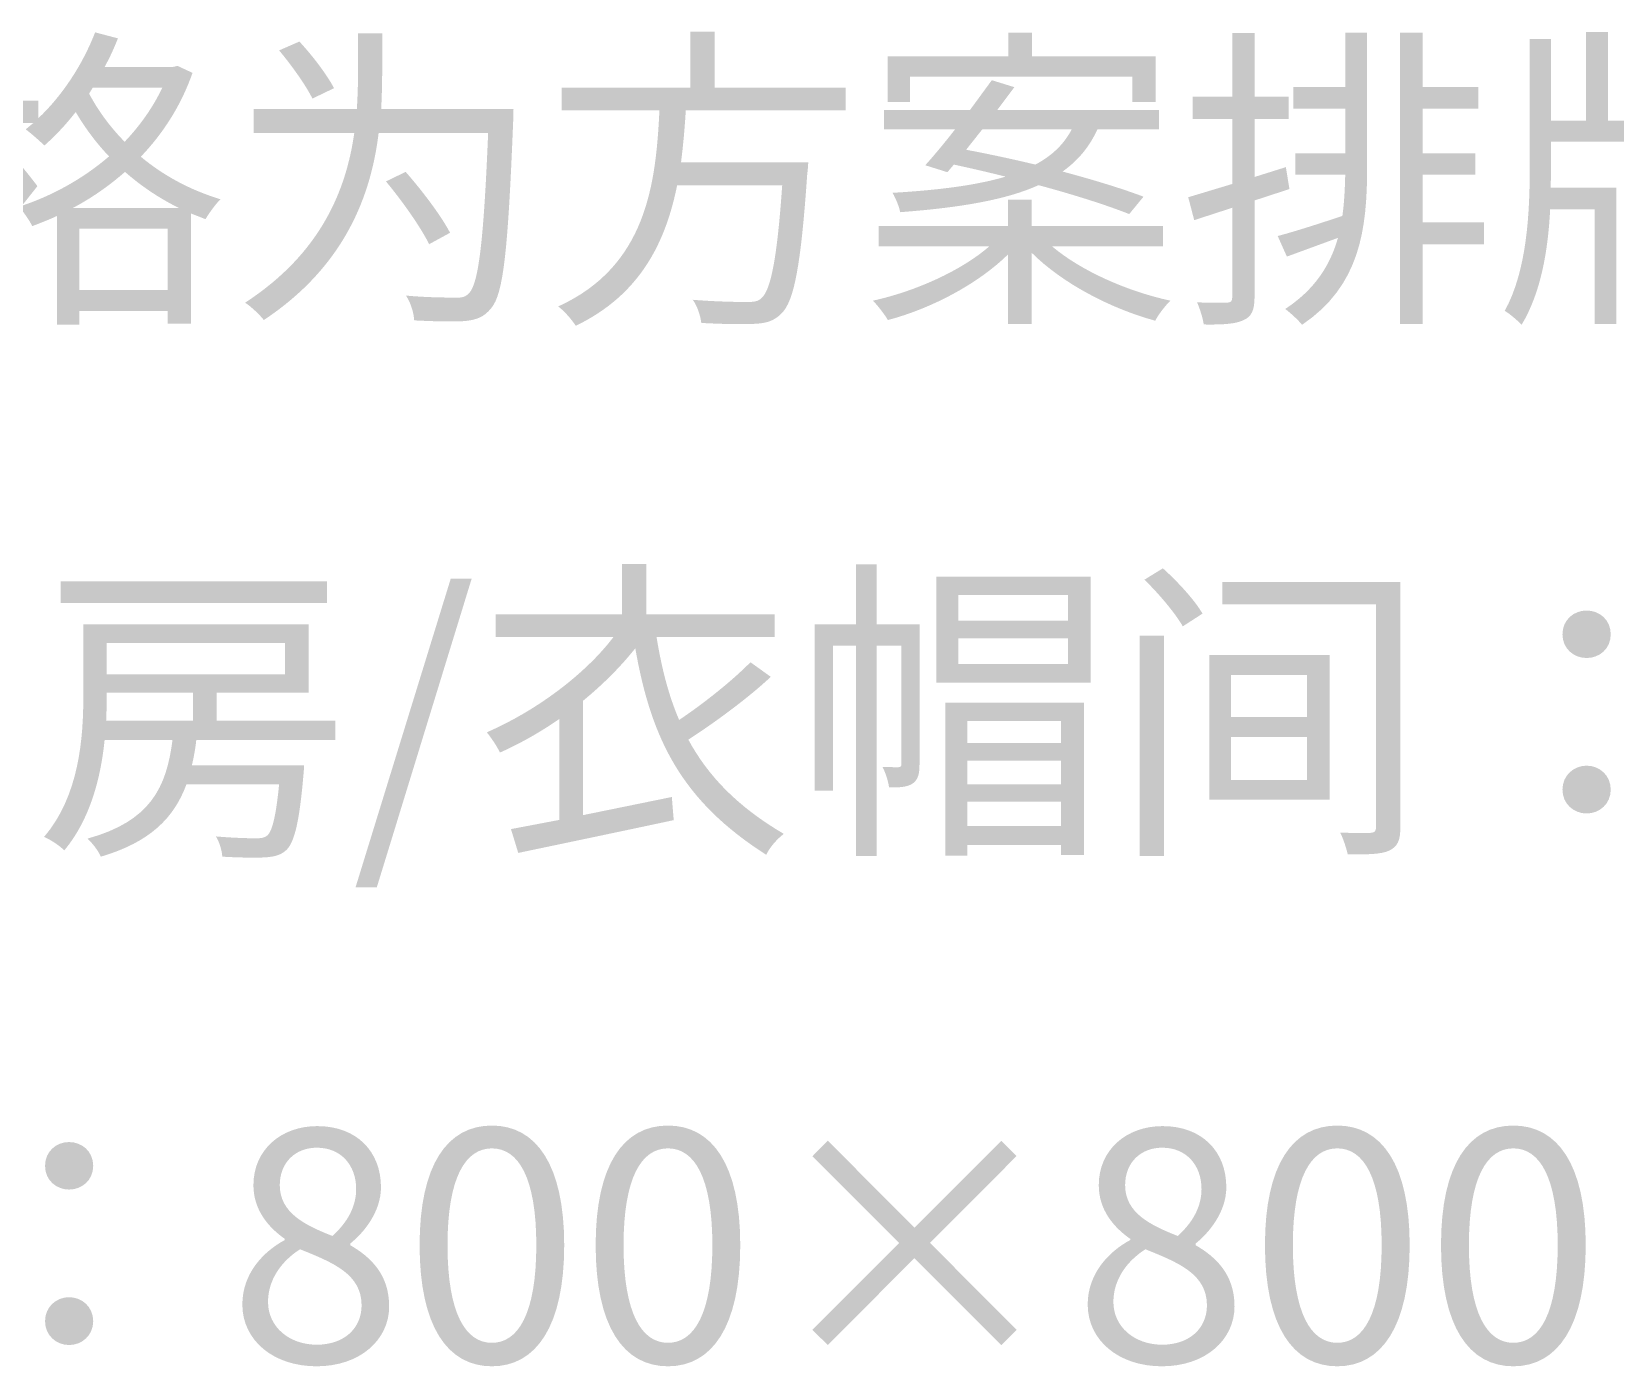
# Model space of a CAD drawing. Header units: millimetres. Extents: x -4600 to 229000, y -4300 to 19460.
# Drawn here: x 139169 to 140599, y 14431 to 15637 of the extents above; entities that cross this region are included whole.
import ezdxf

# ---------------------------------------------------------------- set-up
doc = ezdxf.new("R2010")
doc.units = ezdxf.units.MM
doc.header["$LTSCALE"] = 100
doc.layers.add('R2-LEGEND', color=7, linetype='Continuous', lineweight=18)

# ---------------------------------------------------------------- blocks, each defined once
blk = doc.blocks.new('A04_SHEET')
at = {"layer": 'R2-LEGEND'}
h = blk.add_hatch(color=256, dxfattribs=at)
edge = h.paths.add_edge_path()
edge.add_line((19117.4, 15635.7), (19117.4, 15574.3))
edge.add_line((19117.4, 15574.3), (19074.4, 15574.3))
edge.add_line((19074.4, 15574.3), (19074.4, 15554))
edge.add_line((19074.4, 15554), (19114.8, 15554))
edge.add_spline(control_points=[(19114.8, 15554), (19105.9, 15514.5), (19086.7, 15469.5), (19067.5, 15445.1)], knot_values=[0, 0, 0, 0, 1, 1, 1, 1], degree=3, periodic=0)
edge.add_spline(control_points=[(19067.5, 15445.1), (19071.2, 15440.3), (19076.7, 15432), (19078.7, 15426.2)], knot_values=[0, 0, 0, 0, 1, 1, 1, 1], degree=3, periodic=0)
edge.add_spline(control_points=[(19078.7, 15426.2), (19093, 15445.1), (19106.8, 15476.4), (19117.4, 15508.7)], knot_values=[0, 0, 0, 0, 1, 1, 1, 1], degree=3, periodic=0)
edge.add_line((19117.4, 15508.7), (19117.4, 15372.4))
edge.add_line((19117.4, 15372.4), (19137.7, 15372.4))
edge.add_line((19137.7, 15372.4), (19137.7, 15516.8))
edge.add_spline(control_points=[(19137.7, 15516.8), (19146.6, 15504.2), (19156.6, 15488.7), (19161.2, 15480.7)], knot_values=[0, 0, 0, 0, 1, 1, 1, 1], degree=3, periodic=0)
edge.add_line((19161.2, 15480.7), (19174.1, 15497))
edge.add_spline(control_points=[(19174.1, 15497), (19168.9, 15504.4), (19145.4, 15532.8), (19137.7, 15541.4)], knot_values=[0, 0, 0, 0, 1, 1, 1, 1], degree=3, periodic=0)
edge.add_line((19137.7, 15541.4), (19137.7, 15554))
edge.add_line((19137.7, 15554), (19170.4, 15554))
edge.add_line((19170.4, 15554), (19163.5, 15548.3))
edge.add_spline(control_points=[(19163.5, 15548.3), (19168.3, 15544.8), (19176.7, 15537.4), (19180.4, 15533.7)], knot_values=[0, 0, 0, 0, 1, 1, 1, 1], degree=3, periodic=0)
edge.add_spline(control_points=[(19180.4, 15533.7), (19190.1, 15542.3), (19199.9, 15552.6), (19208.7, 15564)], knot_values=[0, 0, 0, 0, 1, 1, 1, 1], degree=3, periodic=0)
edge.add_spline(control_points=[(19208.7, 15564), (19216.5, 15550.6), (19226.5, 15536.8), (19238.8, 15523.9)], knot_values=[0, 0, 0, 0, 1, 1, 1, 1], degree=3, periodic=0)
edge.add_spline(control_points=[(19238.8, 15523.9), (19214.5, 15503), (19185.8, 15487.5), (19157.2, 15478.4)], knot_values=[0, 0, 0, 0, 1, 1, 1, 1], degree=3, periodic=0)
edge.add_spline(control_points=[(19157.2, 15478.4), (19161.5, 15474.1), (19166.9, 15466.1), (19169.5, 15460.9)], knot_values=[0, 0, 0, 0, 1, 1, 1, 1], degree=3, periodic=0)
edge.add_spline(control_points=[(19169.5, 15460.9), (19176.9, 15463.8), (19184.4, 15466.6), (19191.8, 15470.1)], knot_values=[0, 0, 0, 0, 1, 1, 1, 1], degree=3, periodic=0)
edge.add_line((19191.8, 15470.1), (19191.8, 15371.8))
edge.add_line((19191.8, 15371.8), (19211.9, 15371.8))
edge.add_line((19211.9, 15371.8), (19211.9, 15384.4))
edge.add_line((19211.9, 15384.4), (19291.8, 15384.4))
edge.add_line((19291.8, 15384.4), (19291.8, 15372.9))
edge.add_line((19291.8, 15372.9), (19312.7, 15372.9))
edge.add_line((19312.7, 15372.9), (19312.7, 15472.4))
edge.add_line((19312.7, 15472.4), (19325.9, 15467.2))
edge.add_spline(control_points=[(19325.9, 15467.2), (19329.1, 15472.6), (19335.1, 15480.9), (19339.4, 15485.2)], knot_values=[0, 0, 0, 0, 1, 1, 1, 1], degree=3, periodic=0)
edge.add_spline(control_points=[(19339.4, 15485.2), (19311, 15493.8), (19287, 15507.3), (19267.5, 15523.6)], knot_values=[0, 0, 0, 0, 1, 1, 1, 1], degree=3, periodic=0)
edge.add_spline(control_points=[(19267.5, 15523.6), (19287.5, 15544.5), (19303.9, 15569.8), (19314.2, 15599.3)], knot_values=[0, 0, 0, 0, 1, 1, 1, 1], degree=3, periodic=0)
edge.add_line((19314.2, 15599.3), (19300.7, 15605.6))
edge.add_line((19300.7, 15605.6), (19296.7, 15604.7))
edge.add_line((19296.7, 15604.7), (19234.8, 15604.7))
edge.add_spline(control_points=[(19234.8, 15604.7), (19239.4, 15613), (19243.4, 15621.6), (19246.8, 15630.5)], knot_values=[0, 0, 0, 0, 1, 1, 1, 1], degree=3, periodic=0)
edge.add_line((19246.8, 15630.5), (19226.2, 15635.9))
edge.add_spline(control_points=[(19226.2, 15635.9), (19215, 15606.7), (19196.4, 15578.6), (19174.9, 15558.3)], knot_values=[0, 0, 0, 0, 1, 1, 1, 1], degree=3, periodic=0)
edge.add_line((19174.9, 15558.3), (19174.9, 15574.3))
edge.add_line((19174.9, 15574.3), (19137.7, 15574.3))
edge.add_line((19137.7, 15574.3), (19137.7, 15635.7))
edge.add_line((19137.7, 15635.7), (19117.4, 15635.7))
h.paths.add_polyline_path([(19211.9, 15403.3), (19211.9, 15458.6), (19291.8, 15458.6), (19291.8, 15403.3), (19211.9, 15403.3)], flags=0)
edge = h.paths.add_edge_path(flags=0)
edge.add_line((19224.2, 15586.1), (19287, 15586.1))
edge.add_spline(control_points=[(19287, 15586.1), (19278.4, 15568), (19266.6, 15551.4), (19252.9, 15537.1)], knot_values=[0, 0, 0, 0, 1, 1, 1, 1], degree=3, periodic=0)
edge.add_spline(control_points=[(19252.9, 15537.1), (19239.1, 15551.1), (19228.5, 15566), (19220.8, 15580.6)], knot_values=[0, 0, 0, 0, 1, 1, 1, 1], degree=3, periodic=0)
edge.add_line((19220.8, 15580.6), (19224.2, 15586.1))
edge = h.paths.add_edge_path(flags=0)
edge.add_spline(control_points=[(19205.9, 15477.2), (19222.8, 15486.1), (19238.5, 15497), (19253.2, 15509.9)], knot_values=[0, 0, 0, 0, 1, 1, 1, 1], degree=3, periodic=0)
edge.add_spline(control_points=[(19253.2, 15509.9), (19267.2, 15497.6), (19283.5, 15486.4), (19302.1, 15477.2)], knot_values=[0, 0, 0, 0, 1, 1, 1, 1], degree=3, periodic=0)
edge.add_line((19302.1, 15477.2), (19205.9, 15477.2))
h = blk.add_hatch(color=256, dxfattribs=at)
edge = h.paths.add_edge_path()
edge.add_line((19463.7, 15635.1), (19463.7, 15601.3))
edge.add_spline(control_points=[(19463.7, 15601.3), (19463.7, 15590.4), (19463.4, 15578.9), (19462.6, 15566.6)], knot_values=[0, 0, 0, 0, 1, 1, 1, 1], degree=3, periodic=0)
edge.add_line((19462.6, 15566.6), (19369.5, 15566.6))
edge.add_line((19369.5, 15566.6), (19369.5, 15545.1))
edge.add_line((19369.5, 15545.1), (19460.3, 15545.1))
edge.add_spline(control_points=[(19460.3, 15545.1), (19453.1, 15494.1), (19430.5, 15436.5), (19361.7, 15391.8)], knot_values=[0, 0, 0, 0, 1, 1, 1, 1], degree=3, periodic=0)
edge.add_spline(control_points=[(19361.7, 15391.8), (19366.9, 15388.4), (19374.9, 15381), (19378.6, 15376.1)], knot_values=[0, 0, 0, 0, 1, 1, 1, 1], degree=3, periodic=0)
edge.add_spline(control_points=[(19378.6, 15376.1), (19452, 15424.8), (19475.5, 15489), (19482.3, 15545.1)], knot_values=[0, 0, 0, 0, 1, 1, 1, 1], degree=3, periodic=0)
edge.add_line((19482.3, 15545.1), (19581.2, 15545.1))
edge.add_spline(control_points=[(19581.2, 15545.1), (19577.2, 15447.7), (19572.6, 15409.3), (19564, 15400.4)], knot_values=[0, 0, 0, 0, 1, 1, 1, 1], degree=3, periodic=0)
edge.add_spline(control_points=[(19564, 15400.4), (19560.8, 15397), (19557.7, 15396.1), (19551.4, 15396.4)], knot_values=[0, 0, 0, 0, 1, 1, 1, 1], degree=3, periodic=0)
edge.add_spline(control_points=[(19551.4, 15396.4), (19544.5, 15396.4), (19526.5, 15396.4), (19507, 15398.2)], knot_values=[0, 0, 0, 0, 1, 1, 1, 1], degree=3, periodic=0)
edge.add_spline(control_points=[(19507, 15398.2), (19511.3, 15391.8), (19514.1, 15382.4), (19514.4, 15375.8)], knot_values=[0, 0, 0, 0, 1, 1, 1, 1], degree=3, periodic=0)
edge.add_spline(control_points=[(19514.4, 15375.8), (19532.2, 15374.9), (19550.2, 15374.4), (19560.3, 15375.2)], knot_values=[0, 0, 0, 0, 1, 1, 1, 1], degree=3, periodic=0)
edge.add_spline(control_points=[(19560.3, 15375.2), (19570.9, 15376.4), (19577.5, 15378.7), (19584.1, 15387)], knot_values=[0, 0, 0, 0, 1, 1, 1, 1], degree=3, periodic=0)
edge.add_spline(control_points=[(19584.1, 15387), (19595.2, 15400.2), (19599.2, 15440.6), (19603.8, 15555.4)], knot_values=[0, 0, 0, 0, 1, 1, 1, 1], degree=3, periodic=0)
edge.add_spline(control_points=[(19603.8, 15555.4), (19603.8, 15558.9), (19604.1, 15566.6), (19604.1, 15566.6)], knot_values=[0, 0, 0, 0, 1, 1, 1, 1], degree=3, periodic=0)
edge.add_line((19604.1, 15566.6), (19484.6, 15566.6))
edge.add_spline(control_points=[(19484.6, 15566.6), (19485.2, 15578.6), (19485.5, 15590.4), (19485.5, 15601)], knot_values=[0, 0, 0, 0, 1, 1, 1, 1], degree=3, periodic=0)
edge.add_line((19485.5, 15601), (19485.5, 15635.1))
edge.add_line((19485.5, 15635.1), (19463.7, 15635.1))
edge = h.paths.add_edge_path(flags=0)
edge.add_spline(control_points=[(19488.9, 15501.3), (19503.5, 15483.8), (19520.5, 15459.7), (19527.9, 15444.6)], knot_values=[0, 0, 0, 0, 1, 1, 1, 1], degree=3, periodic=0)
edge.add_line((19527.9, 15444.6), (19546.8, 15454.9))
edge.add_spline(control_points=[(19546.8, 15454.9), (19539.1, 15469.8), (19521.6, 15493), (19506.7, 15509.9)], knot_values=[0, 0, 0, 0, 1, 1, 1, 1], degree=3, periodic=0)
edge.add_line((19506.7, 15509.9), (19488.9, 15501.3))
edge = h.paths.add_edge_path(flags=0)
edge.add_spline(control_points=[(19392.4, 15619.6), (19403.8, 15606.1), (19416.7, 15587.8), (19422.5, 15576.1)], knot_values=[0, 0, 0, 0, 1, 1, 1, 1], degree=3, periodic=0)
edge.add_line((19422.5, 15576.1), (19442, 15585.5))
edge.add_spline(control_points=[(19442, 15585.5), (19435.9, 15597.3), (19422.5, 15615), (19410.7, 15627.6)], knot_values=[0, 0, 0, 0, 1, 1, 1, 1], degree=3, periodic=0)
edge.add_line((19410.7, 15627.6), (19392.4, 15619.6))
h = blk.add_hatch(color=256, dxfattribs=at)
edge = h.paths.add_edge_path()
edge.add_line((19763.7, 15636.5), (19763.7, 15586.1))
edge.add_line((19763.7, 15586.1), (19647.7, 15586.1))
edge.add_line((19647.7, 15586.1), (19647.7, 15565.5))
edge.add_line((19647.7, 15565.5), (19735.9, 15565.5))
edge.add_spline(control_points=[(19735.9, 15565.5), (19732.7, 15499.3), (19724.4, 15424.8), (19644.5, 15388.4)], knot_values=[0, 0, 0, 0, 1, 1, 1, 1], degree=3, periodic=0)
edge.add_spline(control_points=[(19644.5, 15388.4), (19650.2, 15384.1), (19656.8, 15376.4), (19660.3, 15370.9)], knot_values=[0, 0, 0, 0, 1, 1, 1, 1], degree=3, periodic=0)
edge.add_spline(control_points=[(19660.3, 15370.9), (19718.7, 15399), (19741.6, 15446.6), (19751.9, 15497.9)], knot_values=[0, 0, 0, 0, 1, 1, 1, 1], degree=3, periodic=0)
edge.add_line((19751.9, 15497.9), (19846.8, 15497.9))
edge.add_spline(control_points=[(19846.8, 15497.9), (19842.2, 15431.7), (19836.5, 15403.3), (19828.1, 15395.9), (19824.7, 15392.7), (19821, 15392.4), (19814.4, 15392.4), (19806.9, 15392.4), (19786.6, 15392.7), (19766, 15394.4)], knot_values=[0, 0, 0, 0, 1, 1, 1, 2, 2, 2, 3, 3, 3, 3], degree=3, periodic=0)
edge.add_spline(control_points=[(19766, 15394.4), (19770.3, 15388.4), (19773.1, 15379.5), (19773.7, 15373.5)], knot_values=[0, 0, 0, 0, 1, 1, 1, 1], degree=3, periodic=0)
edge.add_spline(control_points=[(19773.7, 15373.5), (19792.9, 15372.4), (19812.1, 15372.1), (19821.8, 15372.7), (19833, 15373.2), (19839.9, 15375.5), (19846.5, 15382.4), (19857.7, 15393.9), (19863.7, 15425.7), (19869.4, 15507.9)], knot_values=[0, 0, 0, 0, 1, 1, 1, 2, 2, 2, 3, 3, 3, 3], degree=3, periodic=0)
edge.add_spline(control_points=[(19869.4, 15507.9), (19870, 15511.3), (19870.3, 15518.5), (19870.3, 15518.5)], knot_values=[0, 0, 0, 0, 1, 1, 1, 1], degree=3, periodic=0)
edge.add_line((19870.3, 15518.5), (19755.4, 15518.5))
edge.add_spline(control_points=[(19755.4, 15518.5), (19757.4, 15534.2), (19758.8, 15550), (19759.7, 15565.5)], knot_values=[0, 0, 0, 0, 1, 1, 1, 1], degree=3, periodic=0)
edge.add_line((19759.7, 15565.5), (19904.1, 15565.5))
edge.add_line((19904.1, 15565.5), (19904.1, 15586.1))
edge.add_line((19904.1, 15586.1), (19785.7, 15586.1))
edge.add_line((19785.7, 15586.1), (19785.7, 15636.5))
edge.add_line((19785.7, 15636.5), (19763.7, 15636.5))
for points in [[(19941.9, 15614.2), (19941.9, 15572.9), (19962.2, 15572.9), (19962.2, 15595.8), (20163.1, 15595.8), (20163.1, 15572.9), (20184, 15572.9), (20184, 15614.2), (20072.5, 15614.2), (20072.5, 15635.7), (20051, 15635.7), (20051, 15614.2), (19941.9, 15614.2)], [(20404.9, 15635.7), (20404.9, 15372.4), (20425.2, 15372.4), (20425.2, 15444.6), (20480.5, 15444.6), (20480.5, 15464.3), (20425.2, 15464.3), (20425.2, 15507.3), (20472.8, 15507.3), (20472.8, 15526.8), (20425.2, 15526.8), (20425.2, 15566.9), (20475.6, 15566.9), (20475.6, 15586.7), (20425.2, 15586.7), (20425.2, 15635.7), (20404.9, 15635.7)], [(19195, 15140.2), (19195, 15120.7), (19435.6, 15120.7), (19435.6, 15140.2), (19195, 15140.2)], [(19461.4, 14863.7), (19480.6, 14863.7), (19566.3, 15142.5), (19547.4, 15142.5), (19461.4, 14863.7)], [(20169.6, 15091.2), (20169.6, 14892.1), (20191.7, 14892.1), (20191.7, 15091.2), (20169.6, 15091.2)], [(20044.7, 14450.5), (20058.5, 14464.2), (19980.3, 14542.7), (20058.5, 14621.2), (20044.7, 14635), (19966.2, 14556.5), (19888, 14635), (19874, 14620.9), (19952.5, 14542.7), (19874, 14464.2), (19888, 14450.5), (19966.2, 14529), (20044.7, 14450.5)]]:
    blk.add_hatch(color=256, dxfattribs=at).paths.add_polyline_path(points)
h = blk.add_hatch(color=256, dxfattribs=at)
edge = h.paths.add_edge_path()
edge.add_line((20253.3, 15635.4), (20253.3, 15577.8))
edge.add_line((20253.3, 15577.8), (20217.5, 15577.8))
edge.add_line((20217.5, 15577.8), (20217.5, 15557.7))
edge.add_line((20217.5, 15557.7), (20253.3, 15557.7))
edge.add_line((20253.3, 15557.7), (20253.3, 15499))
edge.add_line((20253.3, 15499), (20213.5, 15487))
edge.add_line((20213.5, 15487), (20218.9, 15466.3))
edge.add_line((20218.9, 15466.3), (20253.3, 15477.5))
edge.add_line((20253.3, 15477.5), (20253.3, 15397))
edge.add_spline(control_points=[(20253.3, 15397), (20253.3, 15393), (20251.9, 15391.8), (20248.4, 15391.8)], knot_values=[0, 0, 0, 0, 1, 1, 1, 1], degree=3, periodic=0)
edge.add_spline(control_points=[(20248.4, 15391.8), (20245, 15391.6), (20233.8, 15391.6), (20221.5, 15392.1)], knot_values=[0, 0, 0, 0, 1, 1, 1, 1], degree=3, periodic=0)
edge.add_spline(control_points=[(20221.5, 15392.1), (20224.1, 15386.1), (20226.9, 15377.2), (20227.5, 15372.1)], knot_values=[0, 0, 0, 0, 1, 1, 1, 1], degree=3, periodic=0)
edge.add_spline(control_points=[(20227.5, 15372.1), (20245.9, 15371.8), (20256.7, 15372.7), (20263.6, 15376.1)], knot_values=[0, 0, 0, 0, 1, 1, 1, 1], degree=3, periodic=0)
edge.add_spline(control_points=[(20263.6, 15376.1), (20270.8, 15379.2), (20273.4, 15385.3), (20273.4, 15397)], knot_values=[0, 0, 0, 0, 1, 1, 1, 1], degree=3, periodic=0)
edge.add_line((20273.4, 15397), (20273.4, 15484.1))
edge.add_line((20273.4, 15484.1), (20304.9, 15494.4))
edge.add_line((20304.9, 15494.4), (20301.7, 15514.2))
edge.add_line((20301.7, 15514.2), (20273.4, 15505.3))
edge.add_line((20273.4, 15505.3), (20273.4, 15557.7))
edge.add_line((20273.4, 15557.7), (20304.3, 15557.7))
edge.add_line((20304.3, 15557.7), (20304.3, 15577.8))
edge.add_line((20304.3, 15577.8), (20273.4, 15577.8))
edge.add_line((20273.4, 15577.8), (20273.4, 15635.4))
edge.add_line((20273.4, 15635.4), (20253.3, 15635.4))
h = blk.add_hatch(color=256, dxfattribs=at)
edge = h.paths.add_edge_path()
edge.add_line((20294.3, 15452), (20302.6, 15433.4))
edge.add_line((20302.6, 15433.4), (20348.7, 15450.3))
edge.add_spline(control_points=[(20348.7, 15450.3), (20341.8, 15425.7), (20328.1, 15403.9), (20301.1, 15386.1)], knot_values=[0, 0, 0, 0, 1, 1, 1, 1], degree=3, periodic=0)
edge.add_spline(control_points=[(20301.1, 15386.1), (20305.7, 15382.7), (20312.9, 15376.1), (20316.3, 15371.8)], knot_values=[0, 0, 0, 0, 1, 1, 1, 1], degree=3, periodic=0)
edge.add_spline(control_points=[(20316.3, 15371.8), (20368.5, 15407), (20375.1, 15457.5), (20375.1, 15514.8)], knot_values=[0, 0, 0, 0, 1, 1, 1, 1], degree=3, periodic=0)
edge.add_line((20375.1, 15514.8), (20375.1, 15635.7))
edge.add_line((20375.1, 15635.7), (20355.3, 15635.7))
edge.add_line((20355.3, 15635.7), (20355.3, 15586.7))
edge.add_line((20355.3, 15586.7), (20308.3, 15586.7))
edge.add_line((20308.3, 15586.7), (20308.3, 15566.9))
edge.add_line((20308.3, 15566.9), (20355.3, 15566.9))
edge.add_line((20355.3, 15566.9), (20355.3, 15526.8))
edge.add_line((20355.3, 15526.8), (20310.3, 15526.8))
edge.add_line((20310.3, 15526.8), (20310.3, 15507.3))
edge.add_line((20310.3, 15507.3), (20355.3, 15507.3))
edge.add_spline(control_points=[(20355.3, 15507.3), (20355, 15494.4), (20354.4, 15481.8), (20352.7, 15470.1)], knot_values=[0, 0, 0, 0, 1, 1, 1, 1], degree=3, periodic=0)
edge.add_spline(control_points=[(20352.7, 15470.1), (20330.9, 15462.9), (20309.7, 15456), (20294.3, 15452)], knot_values=[0, 0, 0, 0, 1, 1, 1, 1], degree=3, periodic=0)
h = blk.add_hatch(color=256, dxfattribs=at)
edge = h.paths.add_edge_path()
edge.add_line((20522, 15629.9), (20522, 15516.2))
edge.add_spline(control_points=[(20522, 15516.2), (20522, 15472.6), (20519.5, 15421.1), (20499.4, 15384.4)], knot_values=[0, 0, 0, 0, 1, 1, 1, 1], degree=3, periodic=0)
edge.add_spline(control_points=[(20499.4, 15384.4), (20504.3, 15381.5), (20511.1, 15375.5), (20514.6, 15371.8)], knot_values=[0, 0, 0, 0, 1, 1, 1, 1], degree=3, periodic=0)
edge.add_spline(control_points=[(20514.6, 15371.8), (20532.1, 15401), (20538.4, 15438.3), (20540.4, 15476.1)], knot_values=[0, 0, 0, 0, 1, 1, 1, 1], degree=3, periodic=0)
edge.add_line((20540.4, 15476.1), (20580.5, 15476.1))
edge.add_line((20580.5, 15476.1), (20580.5, 15372.4))
edge.add_line((20580.5, 15372.4), (20600.2, 15372.4))
edge.add_line((20600.2, 15372.4), (20600.2, 15495.6))
edge.add_line((20600.2, 15495.6), (20540.9, 15495.6))
edge.add_line((20540.9, 15495.6), (20541.2, 15516.2))
edge.add_line((20541.2, 15516.2), (20541.2, 15537.1))
edge.add_line((20541.2, 15537.1), (20617.7, 15537.1))
edge.add_line((20617.7, 15537.1), (20617.7, 15556.3))
edge.add_line((20617.7, 15556.3), (20592.5, 15556.3))
edge.add_line((20592.5, 15556.3), (20592.5, 15636.2))
edge.add_line((20592.5, 15636.2), (20572.7, 15636.2))
edge.add_line((20572.7, 15636.2), (20572.7, 15556.3))
edge.add_line((20572.7, 15556.3), (20541.2, 15556.3))
edge.add_line((20541.2, 15556.3), (20541.2, 15629.9))
edge.add_line((20541.2, 15629.9), (20522, 15629.9))
h = blk.add_hatch(color=256, dxfattribs=at)
edge = h.paths.add_edge_path()
edge.add_line((20036.1, 15592.7), (20016.4, 15565.8))
edge.add_line((20016.4, 15565.8), (19938.7, 15565.8))
edge.add_line((19938.7, 15565.8), (19938.7, 15548.3))
edge.add_line((19938.7, 15548.3), (20002.9, 15548.3))
edge.add_spline(control_points=[(20002.9, 15548.3), (19993.5, 15536.2), (19984, 15524.8), (19976, 15515.9)], knot_values=[0, 0, 0, 0, 1, 1, 1, 1], degree=3, periodic=0)
edge.add_line((19976, 15515.9), (19996, 15509.6))
edge.add_line((19996, 15509.6), (20001.8, 15516.5))
edge.add_spline(control_points=[(20001.8, 15516.5), (20016.7, 15513.3), (20032.7, 15509.6), (20048.5, 15505.6)], knot_values=[0, 0, 0, 0, 1, 1, 1, 1], degree=3, periodic=0)
edge.add_spline(control_points=[(20048.5, 15505.6), (20024.4, 15498.4), (19991.4, 15493.6), (19946.5, 15491)], knot_values=[0, 0, 0, 0, 1, 1, 1, 1], degree=3, periodic=0)
edge.add_spline(control_points=[(19946.5, 15491), (19949, 15486.4), (19952.5, 15478.7), (19953.3, 15473.5)], knot_values=[0, 0, 0, 0, 1, 1, 1, 1], degree=3, periodic=0)
edge.add_spline(control_points=[(19953.3, 15473.5), (20010.4, 15477.8), (20050.2, 15485.2), (20078.3, 15497.9)], knot_values=[0, 0, 0, 0, 1, 1, 1, 1], degree=3, periodic=0)
edge.add_spline(control_points=[(20078.3, 15497.9), (20110.3, 15489.3), (20140.1, 15479.8), (20160.2, 15471.8)], knot_values=[0, 0, 0, 0, 1, 1, 1, 1], degree=3, periodic=0)
edge.add_line((20160.2, 15471.8), (20173.1, 15487.5))
edge.add_spline(control_points=[(20173.1, 15487.5), (20154.2, 15494.7), (20128.1, 15502.7), (20100, 15510.2)], knot_values=[0, 0, 0, 0, 1, 1, 1, 1], degree=3, periodic=0)
edge.add_spline(control_points=[(20100, 15510.2), (20114.4, 15520.5), (20124.4, 15532.8), (20131.5, 15548.3)], knot_values=[0, 0, 0, 0, 1, 1, 1, 1], degree=3, periodic=0)
edge.add_line((20131.5, 15548.3), (20187.1, 15548.3))
edge.add_line((20187.1, 15548.3), (20187.1, 15565.8))
edge.add_line((20187.1, 15565.8), (20041, 15565.8))
edge.add_line((20041, 15565.8), (20056.5, 15586.4))
edge.add_line((20056.5, 15586.4), (20036.1, 15592.7))
edge = h.paths.add_edge_path(flags=0)
edge.add_line((20027.5, 15548.3), (20108.3, 15548.3))
edge.add_spline(control_points=[(20108.3, 15548.3), (20101.5, 15535.4), (20091.1, 15524.8), (20075.4, 15516.5)], knot_values=[0, 0, 0, 0, 1, 1, 1, 1], degree=3, periodic=0)
edge.add_spline(control_points=[(20075.4, 15516.5), (20054.2, 15521.6), (20032.4, 15526.2), (20012.9, 15529.9)], knot_values=[0, 0, 0, 0, 1, 1, 1, 1], degree=3, periodic=0)
edge.add_line((20012.9, 15529.9), (20027.5, 15548.3))
h = blk.add_hatch(color=256, dxfattribs=at)
edge = h.paths.add_edge_path()
edge.add_line((19933.9, 15460.9), (19933.9, 15442.6))
edge.add_line((19933.9, 15442.6), (20033.8, 15442.6))
edge.add_spline(control_points=[(20033.8, 15442.6), (20008.3, 15420.5), (19966.8, 15401.9), (19928.7, 15393.6)], knot_values=[0, 0, 0, 0, 1, 1, 1, 1], degree=3, periodic=0)
edge.add_spline(control_points=[(19928.7, 15393.6), (19933, 15389.3), (19939.3, 15381.2), (19942.2, 15376.1)], knot_values=[0, 0, 0, 0, 1, 1, 1, 1], degree=3, periodic=0)
edge.add_spline(control_points=[(19942.2, 15376.1), (19981.4, 15386.4), (20023.8, 15408.8), (20050.8, 15435.4)], knot_values=[0, 0, 0, 0, 1, 1, 1, 1], degree=3, periodic=0)
edge.add_line((20050.8, 15435.4), (20050.8, 15372.4))
edge.add_line((20050.8, 15372.4), (20072.2, 15372.4))
edge.add_line((20072.2, 15372.4), (20072.2, 15436.8))
edge.add_spline(control_points=[(20072.2, 15436.8), (20099.7, 15409.3), (20143.6, 15386.4), (20183.7, 15375.5)], knot_values=[0, 0, 0, 0, 1, 1, 1, 1], degree=3, periodic=0)
edge.add_spline(control_points=[(20183.7, 15375.5), (20186.5, 15381), (20192.9, 15389.3), (20197.4, 15393.6)], knot_values=[0, 0, 0, 0, 1, 1, 1, 1], degree=3, periodic=0)
edge.add_spline(control_points=[(20197.4, 15393.6), (20158.8, 15401.9), (20116.6, 15420.5), (20090.6, 15442.6)], knot_values=[0, 0, 0, 0, 1, 1, 1, 1], degree=3, periodic=0)
edge.add_line((20090.6, 15442.6), (20190.8, 15442.6))
edge.add_line((20190.8, 15442.6), (20190.8, 15460.9))
edge.add_line((20190.8, 15460.9), (20072.2, 15460.9))
edge.add_line((20072.2, 15460.9), (20072.2, 15484.7))
edge.add_line((20072.2, 15484.7), (20050.8, 15484.7))
edge.add_line((20050.8, 15484.7), (20050.8, 15460.9))
edge.add_line((20050.8, 15460.9), (19933.9, 15460.9))
h = blk.add_hatch(color=256, dxfattribs=at)
edge = h.paths.add_edge_path()
edge.add_line((19702.1, 15155.7), (19702.1, 15110.4))
edge.add_line((19702.1, 15110.4), (19588.1, 15110.4))
edge.add_line((19588.1, 15110.4), (19588.1, 15089.8))
edge.add_line((19588.1, 15089.8), (19694.4, 15089.8))
edge.add_spline(control_points=[(19694.4, 15089.8), (19668.3, 15055.7), (19624.7, 15023.3), (19580, 15003.8)], knot_values=[0, 0, 0, 0, 1, 1, 1, 1], degree=3, periodic=0)
edge.add_spline(control_points=[(19580, 15003.8), (19583.5, 14999.5), (19589.5, 14990.9), (19591.8, 14985.5)], knot_values=[0, 0, 0, 0, 1, 1, 1, 1], degree=3, periodic=0)
edge.add_spline(control_points=[(19591.8, 14985.5), (19610.4, 14993.8), (19628.5, 15004.1), (19645.4, 15015.8)], knot_values=[0, 0, 0, 0, 1, 1, 1, 1], degree=3, periodic=0)
edge.add_line((19645.4, 15015.8), (19645.4, 14924.7))
edge.add_line((19645.4, 14924.7), (19601.8, 14916.4))
edge.add_line((19601.8, 14916.4), (19608.4, 14894.9))
edge.add_spline(control_points=[(19608.4, 14894.9), (19645.6, 14902.7), (19699.2, 14913.9), (19748.8, 14924.5)], knot_values=[0, 0, 0, 0, 1, 1, 1, 1], degree=3, periodic=0)
edge.add_line((19748.8, 14924.5), (19747.1, 14945.4))
edge.add_line((19747.1, 14945.4), (19666.8, 14929))
edge.add_line((19666.8, 14929), (19666.8, 15032.2))
edge.add_spline(control_points=[(19666.8, 15032.2), (19684.6, 15046.8), (19700.7, 15062.8), (19714.1, 15079.7)], knot_values=[0, 0, 0, 0, 1, 1, 1, 1], degree=3, periodic=0)
edge.add_spline(control_points=[(19714.1, 15079.7), (19728.4, 14997.8), (19755.9, 14941.9), (19832.4, 14893.2)], knot_values=[0, 0, 0, 0, 1, 1, 1, 1], degree=3, periodic=0)
edge.add_spline(control_points=[(19832.4, 14893.2), (19835.3, 14899.8), (19842.5, 14907.8), (19848.2, 14912.1)], knot_values=[0, 0, 0, 0, 1, 1, 1, 1], degree=3, periodic=0)
edge.add_spline(control_points=[(19848.2, 14912.1), (19806.7, 14936.5), (19780, 14964), (19762, 14997.2)], knot_values=[0, 0, 0, 0, 1, 1, 1, 1], degree=3, periodic=0)
edge.add_spline(control_points=[(19762, 14997.2), (19785.5, 15012.4), (19815, 15033.9), (19836.5, 15053.9)], knot_values=[0, 0, 0, 0, 1, 1, 1, 1], degree=3, periodic=0)
edge.add_line((19836.5, 15053.9), (19818.1, 15067.1))
edge.add_spline(control_points=[(19818.1, 15067.1), (19801.8, 15050.5), (19776, 15029.9), (19753.7, 15015)], knot_values=[0, 0, 0, 0, 1, 1, 1, 1], degree=3, periodic=0)
edge.add_spline(control_points=[(19753.7, 15015), (19744.2, 15037), (19737.9, 15061.7), (19733.3, 15089.8)], knot_values=[0, 0, 0, 0, 1, 1, 1, 1], degree=3, periodic=0)
edge.add_line((19733.3, 15089.8), (19839.9, 15089.8))
edge.add_line((19839.9, 15089.8), (19839.9, 15110.4))
edge.add_line((19839.9, 15110.4), (19724.1, 15110.4))
edge.add_line((19724.1, 15110.4), (19724.1, 15155.7))
edge.add_line((19724.1, 15155.7), (19702.1, 15155.7))
h = blk.add_hatch(color=256, dxfattribs=at)
edge = h.paths.add_edge_path()
edge.add_line((19876, 15101.2), (19876, 14951.1))
edge.add_line((19876, 14951.1), (19892.6, 14951.1))
edge.add_line((19892.6, 14951.1), (19892.6, 15082))
edge.add_line((19892.6, 15082), (19913.5, 15082))
edge.add_line((19913.5, 15082), (19913.5, 14892.1))
edge.add_line((19913.5, 14892.1), (19932.1, 14892.1))
edge.add_line((19932.1, 14892.1), (19932.1, 15082))
edge.add_line((19932.1, 15082), (19954.5, 15082))
edge.add_line((19954.5, 15082), (19954.5, 14975.5))
edge.add_spline(control_points=[(19954.5, 14975.5), (19954.5, 14973.2), (19953.9, 14972.6), (19951.9, 14972.3)], knot_values=[0, 0, 0, 0, 1, 1, 1, 1], degree=3, periodic=0)
edge.add_spline(control_points=[(19951.9, 14972.3), (19949.6, 14972.3), (19944.5, 14972.3), (19937.3, 14972.6)], knot_values=[0, 0, 0, 0, 1, 1, 1, 1], degree=3, periodic=0)
edge.add_spline(control_points=[(19937.3, 14972.6), (19940.2, 14967.4), (19942.7, 14959.1), (19943.3, 14954)], knot_values=[0, 0, 0, 0, 1, 1, 1, 1], degree=3, periodic=0)
edge.add_spline(control_points=[(19943.3, 14954), (19953.1, 14954), (19959.6, 14954.2), (19964.8, 14957.7)], knot_values=[0, 0, 0, 0, 1, 1, 1, 1], degree=3, periodic=0)
edge.add_spline(control_points=[(19964.8, 14957.7), (19969.7, 14961.1), (19970.8, 14967.1), (19970.8, 14974.9)], knot_values=[0, 0, 0, 0, 1, 1, 1, 1], degree=3, periodic=0)
edge.add_line((19970.8, 14974.9), (19970.8, 15101.2))
edge.add_line((19970.8, 15101.2), (19932.1, 15101.2))
edge.add_line((19932.1, 15101.2), (19932.1, 15155.4))
edge.add_line((19932.1, 15155.4), (19913.5, 15155.4))
edge.add_line((19913.5, 15155.4), (19913.5, 15101.2))
edge.add_line((19913.5, 15101.2), (19876, 15101.2))
h = blk.add_hatch(color=256, dxfattribs=at)
edge = h.paths.add_edge_path()
edge.add_spline(control_points=[(20173.9, 15141.6), (20187.1, 15129), (20202, 15111), (20208.6, 15099.5)], knot_values=[0, 0, 0, 0, 1, 1, 1, 1], degree=3, periodic=0)
edge.add_line((20208.6, 15099.5), (20226.4, 15111))
edge.add_spline(control_points=[(20226.4, 15111), (20219.5, 15123), (20204, 15139.9), (20190.6, 15151.9)], knot_values=[0, 0, 0, 0, 1, 1, 1, 1], degree=3, periodic=0)
edge.add_line((20190.6, 15151.9), (20173.9, 15141.6))
h = blk.add_hatch(color=256, dxfattribs=at)
h.paths.add_polyline_path([(19986, 15144.5), (19986, 15048.5), (20125.5, 15048.5), (20125.5, 15144.5), (19986, 15144.5)])
h.paths.add_polyline_path([(20005.8, 15127.9), (20104.9, 15127.9), (20104.9, 15104.7), (20005.8, 15104.7), (20005.8, 15127.9)], flags=0)
h.paths.add_polyline_path([(20005.8, 15088.6), (20104.9, 15088.6), (20104.9, 15065.4), (20005.8, 15065.4), (20005.8, 15088.6)], flags=0)
h = blk.add_hatch(color=256, dxfattribs=at)
edge = h.paths.add_edge_path()
edge.add_line((20244.4, 15139.6), (20244.4, 15119.3))
edge.add_line((20244.4, 15119.3), (20383.1, 15119.3))
edge.add_line((20383.1, 15119.3), (20383.1, 14918.2))
edge.add_spline(control_points=[(20383.1, 14918.2), (20383.1, 14914.4), (20381.9, 14913.3), (20378.2, 14913)], knot_values=[0, 0, 0, 0, 1, 1, 1, 1], degree=3, periodic=0)
edge.add_spline(control_points=[(20378.2, 14913), (20374.5, 14913), (20362.7, 14912.7), (20350.7, 14913.3)], knot_values=[0, 0, 0, 0, 1, 1, 1, 1], degree=3, periodic=0)
edge.add_spline(control_points=[(20350.7, 14913.3), (20353.6, 14907.8), (20356.4, 14898.7), (20357.6, 14893.5)], knot_values=[0, 0, 0, 0, 1, 1, 1, 1], degree=3, periodic=0)
edge.add_spline(control_points=[(20357.6, 14893.5), (20375.1, 14893.5), (20387.4, 14893.5), (20395.1, 14897)], knot_values=[0, 0, 0, 0, 1, 1, 1, 1], degree=3, periodic=0)
edge.add_spline(control_points=[(20395.1, 14897), (20402.6, 14900.7), (20405.1, 14906.1), (20405.1, 14918.2)], knot_values=[0, 0, 0, 0, 1, 1, 1, 1], degree=3, periodic=0)
edge.add_line((20405.1, 14918.2), (20405.1, 15139.6))
edge.add_line((20405.1, 15139.6), (20244.4, 15139.6))
h.paths.add_polyline_path([(20232.7, 15073.7), (20232.7, 14943.1), (20341.3, 14943.1), (20341.3, 15073.7), (20232.7, 15073.7)], flags=0)
h.paths.add_polyline_path([(20252.2, 14999.5), (20320.9, 14999.5), (20320.9, 14960.8), (20252.2, 14960.8), (20252.2, 14999.5)], flags=0)
h.paths.add_polyline_path([(20252.2, 15055.7), (20320.9, 15055.7), (20320.9, 15017.6), (20252.2, 15017.6), (20252.2, 15055.7)], flags=0)
h = blk.add_hatch(color=256, dxfattribs=at)
edge = h.paths.add_edge_path()
edge.add_spline(control_points=[(20573.3, 15070.9), (20584.8, 15070.9), (20595.1, 15079.2), (20595.1, 15092.3), (20595.1, 15105.5), (20584.8, 15113.8), (20573.3, 15113.8), (20561.9, 15113.8), (20551.5, 15105.5), (20551.5, 15092.3), (20551.5, 15079.2), (20561.9, 15070.9), (20573.3, 15070.9)], knot_values=[0, 0, 0, 0, 1, 1, 1, 2, 2, 2, 3, 3, 3, 4, 4, 4, 4], degree=3, periodic=0)
h = blk.add_hatch(color=256, dxfattribs=at)
edge = h.paths.add_edge_path()
edge.add_line((19215.6, 15101.2), (19215.6, 15037.3))
edge.add_spline(control_points=[(19215.6, 15037.3), (19215.6, 14998.7), (19211.9, 14946.5), (19180.1, 14909.3)], knot_values=[0, 0, 0, 0, 1, 1, 1, 1], degree=3, periodic=0)
edge.add_spline(control_points=[(19180.1, 14909.3), (19185.5, 14907.3), (19194.7, 14901), (19198.4, 14897.2)], knot_values=[0, 0, 0, 0, 1, 1, 1, 1], degree=3, periodic=0)
edge.add_spline(control_points=[(19198.4, 14897.2), (19221.6, 14925), (19231.4, 14962.6), (19234.8, 14996.9)], knot_values=[0, 0, 0, 0, 1, 1, 1, 1], degree=3, periodic=0)
edge.add_line((19234.8, 14996.9), (19296.1, 14996.9))
edge.add_spline(control_points=[(19296.1, 14996.9), (19290.7, 14954.2), (19276.4, 14923.6), (19219.3, 14907.8)], knot_values=[0, 0, 0, 0, 1, 1, 1, 1], degree=3, periodic=0)
edge.add_spline(control_points=[(19219.3, 14907.8), (19223.6, 14904.1), (19229.4, 14896.4), (19231.4, 14891.5)], knot_values=[0, 0, 0, 0, 1, 1, 1, 1], degree=3, periodic=0)
edge.add_spline(control_points=[(19231.4, 14891.5), (19276.1, 14904.7), (19297.6, 14926.7), (19308.7, 14956.8)], knot_values=[0, 0, 0, 0, 1, 1, 1, 1], degree=3, periodic=0)
edge.add_line((19308.7, 14956.8), (19392.4, 14956.8))
edge.add_spline(control_points=[(19392.4, 14956.8), (19389.5, 14927.3), (19386.1, 14914.7), (19381.8, 14910.7)], knot_values=[0, 0, 0, 0, 1, 1, 1, 1], degree=3, periodic=0)
edge.add_spline(control_points=[(19381.8, 14910.7), (19379.2, 14908.4), (19376.3, 14908.1), (19371.2, 14908.1), (19365.7, 14908.1), (19350.8, 14908.4), (19335.4, 14909.8)], knot_values=[0, 0, 0, 0, 1, 1, 1, 2, 2, 2, 2], degree=3, periodic=0)
edge.add_spline(control_points=[(19335.4, 14909.8), (19338.5, 14904.7), (19340.8, 14897), (19341.1, 14891.5)], knot_values=[0, 0, 0, 0, 1, 1, 1, 1], degree=3, periodic=0)
edge.add_spline(control_points=[(19341.1, 14891.5), (19357.1, 14890.6), (19372.6, 14890.4), (19380.1, 14890.9), (19388.4, 14891.5), (19394.1, 14892.9), (19399.3, 14897.8)], knot_values=[0, 0, 0, 0, 1, 1, 1, 2, 2, 2, 2], degree=3, periodic=0)
edge.add_spline(control_points=[(19399.3, 14897.8), (19406.4, 14905.3), (19410.7, 14923), (19414.4, 14965.4)], knot_values=[0, 0, 0, 0, 1, 1, 1, 1], degree=3, periodic=0)
edge.add_spline(control_points=[(19414.4, 14965.4), (19414.7, 14968), (19415, 14974), (19415, 14974)], knot_values=[0, 0, 0, 0, 1, 1, 1, 1], degree=3, periodic=0)
edge.add_line((19415, 14974), (19313.6, 14974))
edge.add_spline(control_points=[(19313.6, 14974), (19315.3, 14981.2), (19316.8, 14988.9), (19317.6, 14996.9)], knot_values=[0, 0, 0, 0, 1, 1, 1, 1], degree=3, periodic=0)
edge.add_line((19317.6, 14996.9), (19443.1, 14996.9))
edge.add_line((19443.1, 14996.9), (19443.1, 15014.4))
edge.add_line((19443.1, 15014.4), (19335.9, 15014.4))
edge.add_line((19335.9, 15014.4), (19335.9, 15039.6))
edge.add_line((19335.9, 15039.6), (19419, 15039.6))
edge.add_line((19419, 15039.6), (19419, 15101.2))
edge.add_line((19419, 15101.2), (19215.6, 15101.2))
h.paths.add_polyline_path([(19236.8, 15084.6), (19397.8, 15084.6), (19397.8, 15056.2), (19236.8, 15056.2), (19236.8, 15084.6)], flags=0)
edge = h.paths.add_edge_path(flags=0)
edge.add_line((19236.8, 15039.6), (19314.7, 15039.6))
edge.add_line((19314.7, 15039.6), (19314.7, 15014.4))
edge.add_line((19314.7, 15014.4), (19236.2, 15014.4))
edge.add_spline(control_points=[(19236.2, 15014.4), (19236.5, 15022.4), (19236.8, 15029.9), (19236.8, 15037)], knot_values=[0, 0, 0, 0, 1, 1, 1, 1], degree=3, periodic=0)
edge.add_line((19236.8, 15037), (19236.8, 15039.6))
h = blk.add_hatch(color=256, dxfattribs=at)
h.paths.add_polyline_path([(19994, 15030.5), (19994, 14892.4), (20014.1, 14892.4), (20014.1, 14902.1), (20098.6, 14902.1), (20098.6, 14892.9), (20119.5, 14892.9), (20119.5, 15030.5), (19994, 15030.5)])
h.paths.add_polyline_path([(20014.1, 14941.1), (20098.6, 14941.1), (20098.6, 14919.3), (20014.1, 14919.3), (20014.1, 14941.1)], flags=0)
h.paths.add_polyline_path([(20014.1, 14978.3), (20098.6, 14978.3), (20098.6, 14956.8), (20014.1, 14956.8), (20014.1, 14978.3)], flags=0)
h.paths.add_polyline_path([(20014.1, 14994.1), (20014.1, 15014.1), (20098.6, 15014.1), (20098.6, 14994.1), (20014.1, 14994.1)], flags=0)
h = blk.add_hatch(color=256, dxfattribs=at)
edge = h.paths.add_edge_path()
edge.add_spline(control_points=[(20573.3, 14930.5), (20584.8, 14930.5), (20595.1, 14939.1), (20595.1, 14952), (20595.1, 14965.1), (20584.8, 14973.7), (20573.3, 14973.7), (20561.9, 14973.7), (20551.5, 14965.1), (20551.5, 14952), (20551.5, 14939.1), (20561.9, 14930.5), (20573.3, 14930.5)], knot_values=[0, 0, 0, 0, 1, 1, 1, 2, 2, 2, 3, 3, 3, 4, 4, 4, 4], degree=3, periodic=0)
h = blk.add_hatch(color=256, dxfattribs=at)
edge = h.paths.add_edge_path()
edge.add_spline(control_points=[(19426.2, 14431.3), (19465.4, 14431.3), (19491.8, 14455.1), (19491.8, 14485.4), (19491.8, 14514.4), (19474.9, 14530.1), (19456.6, 14540.7)], knot_values=[0, 0, 0, 0, 1, 1, 1, 2, 2, 2, 2], degree=3, periodic=0)
edge.add_line((19456.6, 14540.7), (19456.6, 14542.1))
edge.add_spline(control_points=[(19456.6, 14542.1), (19468.9, 14551.9), (19484.4, 14570.8), (19484.4, 14592.9), (19484.4, 14625.2), (19462.6, 14648.2), (19426.8, 14648.2), (19394.1, 14648.2), (19369.2, 14626.7), (19369.2, 14594.9), (19369.2, 14572.8), (19382.4, 14557), (19397.5, 14546.4)], knot_values=[0, 0, 0, 0, 1, 1, 1, 2, 2, 2, 3, 3, 3, 4, 4, 4, 4], degree=3, periodic=0)
edge.add_line((19397.5, 14546.4), (19397.5, 14545.3))
edge.add_spline(control_points=[(19397.5, 14545.3), (19378.3, 14535), (19359.2, 14515.2), (19359.2, 14487.1), (19359.2, 14454.8), (19387.2, 14431.3), (19426.2, 14431.3)], knot_values=[0, 0, 0, 0, 1, 1, 1, 2, 2, 2, 2], degree=3, periodic=0)
edge = h.paths.add_edge_path(flags=0)
edge.add_spline(control_points=[(19426.5, 14450.8), (19401.3, 14450.8), (19382.4, 14467.1), (19382.4, 14489.4), (19382.4, 14509.5), (19394.4, 14526.1), (19411.3, 14537)], knot_values=[0, 0, 0, 0, 1, 1, 1, 2, 2, 2, 2], degree=3, periodic=0)
edge.add_spline(control_points=[(19411.3, 14537), (19441.1, 14525), (19466.9, 14514.6), (19466.9, 14486.3), (19466.9, 14465.4), (19450.8, 14450.8), (19426.5, 14450.8)], knot_values=[0, 0, 0, 0, 1, 1, 1, 2, 2, 2, 2], degree=3, periodic=0)
edge = h.paths.add_edge_path(flags=0)
edge.add_spline(control_points=[(19440.5, 14549), (19415.6, 14558.8), (19393, 14569.9), (19393, 14594.9), (19393, 14615.2), (19407, 14628.7), (19426.5, 14628.7), (19448.8, 14628.7), (19462, 14612.3), (19462, 14591.4), (19462, 14576), (19454.6, 14561.6), (19440.5, 14549)], knot_values=[0, 0, 0, 0, 1, 1, 1, 2, 2, 2, 3, 3, 3, 4, 4, 4, 4], degree=3, periodic=0)
h = blk.add_hatch(color=256, dxfattribs=at)
edge = h.paths.add_edge_path()
edge.add_spline(control_points=[(19584.6, 14431.3), (19624.4, 14431.3), (19649.9, 14467.4), (19649.9, 14540.7), (19649.9, 14613.5), (19624.4, 14648.7), (19584.6, 14648.7), (19544.5, 14648.7), (19519.3, 14613.5), (19519.3, 14540.7), (19519.3, 14467.4), (19544.5, 14431.3), (19584.6, 14431.3)], knot_values=[0, 0, 0, 0, 1, 1, 1, 2, 2, 2, 3, 3, 3, 4, 4, 4, 4], degree=3, periodic=0)
edge = h.paths.add_edge_path(flags=0)
edge.add_spline(control_points=[(19584.6, 14452.5), (19560.8, 14452.5), (19544.5, 14479.1), (19544.5, 14540.7), (19544.5, 14602), (19560.8, 14628.1), (19584.6, 14628.1), (19608.4, 14628.1), (19624.7, 14602), (19624.7, 14540.7), (19624.7, 14479.1), (19608.4, 14452.5), (19584.6, 14452.5)], knot_values=[0, 0, 0, 0, 1, 1, 1, 2, 2, 2, 3, 3, 3, 4, 4, 4, 4], degree=3, periodic=0)
h = blk.add_hatch(color=256, dxfattribs=at)
edge = h.paths.add_edge_path()
edge.add_spline(control_points=[(19743.6, 14431.3), (19783.5, 14431.3), (19808.9, 14467.4), (19808.9, 14540.7), (19808.9, 14613.5), (19783.5, 14648.7), (19743.6, 14648.7), (19703.5, 14648.7), (19678.3, 14613.5), (19678.3, 14540.7), (19678.3, 14467.4), (19703.5, 14431.3), (19743.6, 14431.3)], knot_values=[0, 0, 0, 0, 1, 1, 1, 2, 2, 2, 3, 3, 3, 4, 4, 4, 4], degree=3, periodic=0)
edge = h.paths.add_edge_path(flags=0)
edge.add_spline(control_points=[(19743.6, 14452.5), (19719.8, 14452.5), (19703.5, 14479.1), (19703.5, 14540.7), (19703.5, 14602), (19719.8, 14628.1), (19743.6, 14628.1), (19767.4, 14628.1), (19783.7, 14602), (19783.7, 14540.7), (19783.7, 14479.1), (19767.4, 14452.5), (19743.6, 14452.5)], knot_values=[0, 0, 0, 0, 1, 1, 1, 2, 2, 2, 3, 3, 3, 4, 4, 4, 4], degree=3, periodic=0)
h = blk.add_hatch(color=256, dxfattribs=at)
edge = h.paths.add_edge_path()
edge.add_spline(control_points=[(20189.7, 14431.3), (20228.9, 14431.3), (20255.3, 14455.1), (20255.3, 14485.4), (20255.3, 14514.4), (20238.4, 14530.1), (20220.1, 14540.7)], knot_values=[0, 0, 0, 0, 1, 1, 1, 2, 2, 2, 2], degree=3, periodic=0)
edge.add_line((20220.1, 14540.7), (20220.1, 14542.1))
edge.add_spline(control_points=[(20220.1, 14542.1), (20232.4, 14551.9), (20247.9, 14570.8), (20247.9, 14592.9), (20247.9, 14625.2), (20226.1, 14648.2), (20190.3, 14648.2), (20157.6, 14648.2), (20132.7, 14626.7), (20132.7, 14594.9), (20132.7, 14572.8), (20145.9, 14557), (20161.1, 14546.4)], knot_values=[0, 0, 0, 0, 1, 1, 1, 2, 2, 2, 3, 3, 3, 4, 4, 4, 4], degree=3, periodic=0)
edge.add_line((20161.1, 14546.4), (20161.1, 14545.3))
edge.add_spline(control_points=[(20161.1, 14545.3), (20141.9, 14535), (20122.7, 14515.2), (20122.7, 14487.1), (20122.7, 14454.8), (20150.7, 14431.3), (20189.7, 14431.3)], knot_values=[0, 0, 0, 0, 1, 1, 1, 2, 2, 2, 2], degree=3, periodic=0)
edge = h.paths.add_edge_path(flags=0)
edge.add_spline(control_points=[(20190, 14450.8), (20164.8, 14450.8), (20145.9, 14467.1), (20145.9, 14489.4), (20145.9, 14509.5), (20157.9, 14526.1), (20174.8, 14537)], knot_values=[0, 0, 0, 0, 1, 1, 1, 2, 2, 2, 2], degree=3, periodic=0)
edge.add_spline(control_points=[(20174.8, 14537), (20204.6, 14525), (20230.4, 14514.6), (20230.4, 14486.3), (20230.4, 14465.4), (20214.3, 14450.8), (20190, 14450.8)], knot_values=[0, 0, 0, 0, 1, 1, 1, 2, 2, 2, 2], degree=3, periodic=0)
edge = h.paths.add_edge_path(flags=0)
edge.add_spline(control_points=[(20204, 14549), (20179.1, 14558.8), (20156.5, 14569.9), (20156.5, 14594.9), (20156.5, 14615.2), (20170.5, 14628.7), (20190, 14628.7), (20212.3, 14628.7), (20225.5, 14612.3), (20225.5, 14591.4), (20225.5, 14576), (20218.1, 14561.6), (20204, 14549)], knot_values=[0, 0, 0, 0, 1, 1, 1, 2, 2, 2, 3, 3, 3, 4, 4, 4, 4], degree=3, periodic=0)
h = blk.add_hatch(color=256, dxfattribs=at)
edge = h.paths.add_edge_path()
edge.add_spline(control_points=[(20348.1, 14431.3), (20388, 14431.3), (20413.5, 14467.4), (20413.5, 14540.7), (20413.5, 14613.5), (20388, 14648.7), (20348.1, 14648.7), (20308, 14648.7), (20282.8, 14613.5), (20282.8, 14540.7), (20282.8, 14467.4), (20308, 14431.3), (20348.1, 14431.3)], knot_values=[0, 0, 0, 0, 1, 1, 1, 2, 2, 2, 3, 3, 3, 4, 4, 4, 4], degree=3, periodic=0)
edge = h.paths.add_edge_path(flags=0)
edge.add_spline(control_points=[(20348.1, 14452.5), (20324.4, 14452.5), (20308, 14479.1), (20308, 14540.7), (20308, 14602), (20324.4, 14628.1), (20348.1, 14628.1), (20371.9, 14628.1), (20388.2, 14602), (20388.2, 14540.7), (20388.2, 14479.1), (20371.9, 14452.5), (20348.1, 14452.5)], knot_values=[0, 0, 0, 0, 1, 1, 1, 2, 2, 2, 3, 3, 3, 4, 4, 4, 4], degree=3, periodic=0)
h = blk.add_hatch(color=256, dxfattribs=at)
edge = h.paths.add_edge_path()
edge.add_spline(control_points=[(20507.1, 14431.3), (20547, 14431.3), (20572.5, 14467.4), (20572.5, 14540.7), (20572.5, 14613.5), (20547, 14648.7), (20507.1, 14648.7), (20467, 14648.7), (20441.8, 14613.5), (20441.8, 14540.7), (20441.8, 14467.4), (20467, 14431.3), (20507.1, 14431.3)], knot_values=[0, 0, 0, 0, 1, 1, 1, 2, 2, 2, 3, 3, 3, 4, 4, 4, 4], degree=3, periodic=0)
edge = h.paths.add_edge_path(flags=0)
edge.add_spline(control_points=[(20507.1, 14452.5), (20483.4, 14452.5), (20467, 14479.1), (20467, 14540.7), (20467, 14602), (20483.4, 14628.1), (20507.1, 14628.1), (20530.9, 14628.1), (20547.2, 14602), (20547.2, 14540.7), (20547.2, 14479.1), (20530.9, 14452.5), (20507.1, 14452.5)], knot_values=[0, 0, 0, 0, 1, 1, 1, 2, 2, 2, 3, 3, 3, 4, 4, 4, 4], degree=3, periodic=0)
h = blk.add_hatch(color=256, dxfattribs=at)
edge = h.paths.add_edge_path()
edge.add_spline(control_points=[(19202.7, 14590.9), (19214.2, 14590.9), (19224.5, 14599.2), (19224.5, 14612.3), (19224.5, 14625.5), (19214.2, 14633.8), (19202.7, 14633.8), (19191.3, 14633.8), (19181, 14625.5), (19181, 14612.3), (19181, 14599.2), (19191.3, 14590.9), (19202.7, 14590.9)], knot_values=[0, 0, 0, 0, 1, 1, 1, 2, 2, 2, 3, 3, 3, 4, 4, 4, 4], degree=3, periodic=0)
h = blk.add_hatch(color=256, dxfattribs=at)
edge = h.paths.add_edge_path()
edge.add_spline(control_points=[(19202.7, 14450.5), (19214.2, 14450.5), (19224.5, 14459.1), (19224.5, 14472), (19224.5, 14485.1), (19214.2, 14493.7), (19202.7, 14493.7), (19191.3, 14493.7), (19181, 14485.1), (19181, 14472), (19181, 14459.1), (19191.3, 14450.5), (19202.7, 14450.5)], knot_values=[0, 0, 0, 0, 1, 1, 1, 2, 2, 2, 3, 3, 3, 4, 4, 4, 4], degree=3, periodic=0)

msp = doc.modelspace()

# ---------------------------------------------------------------- block references
msp.add_blockref('A04_SHEET', (120000, 0))

doc.saveas('drawing.dxf')
